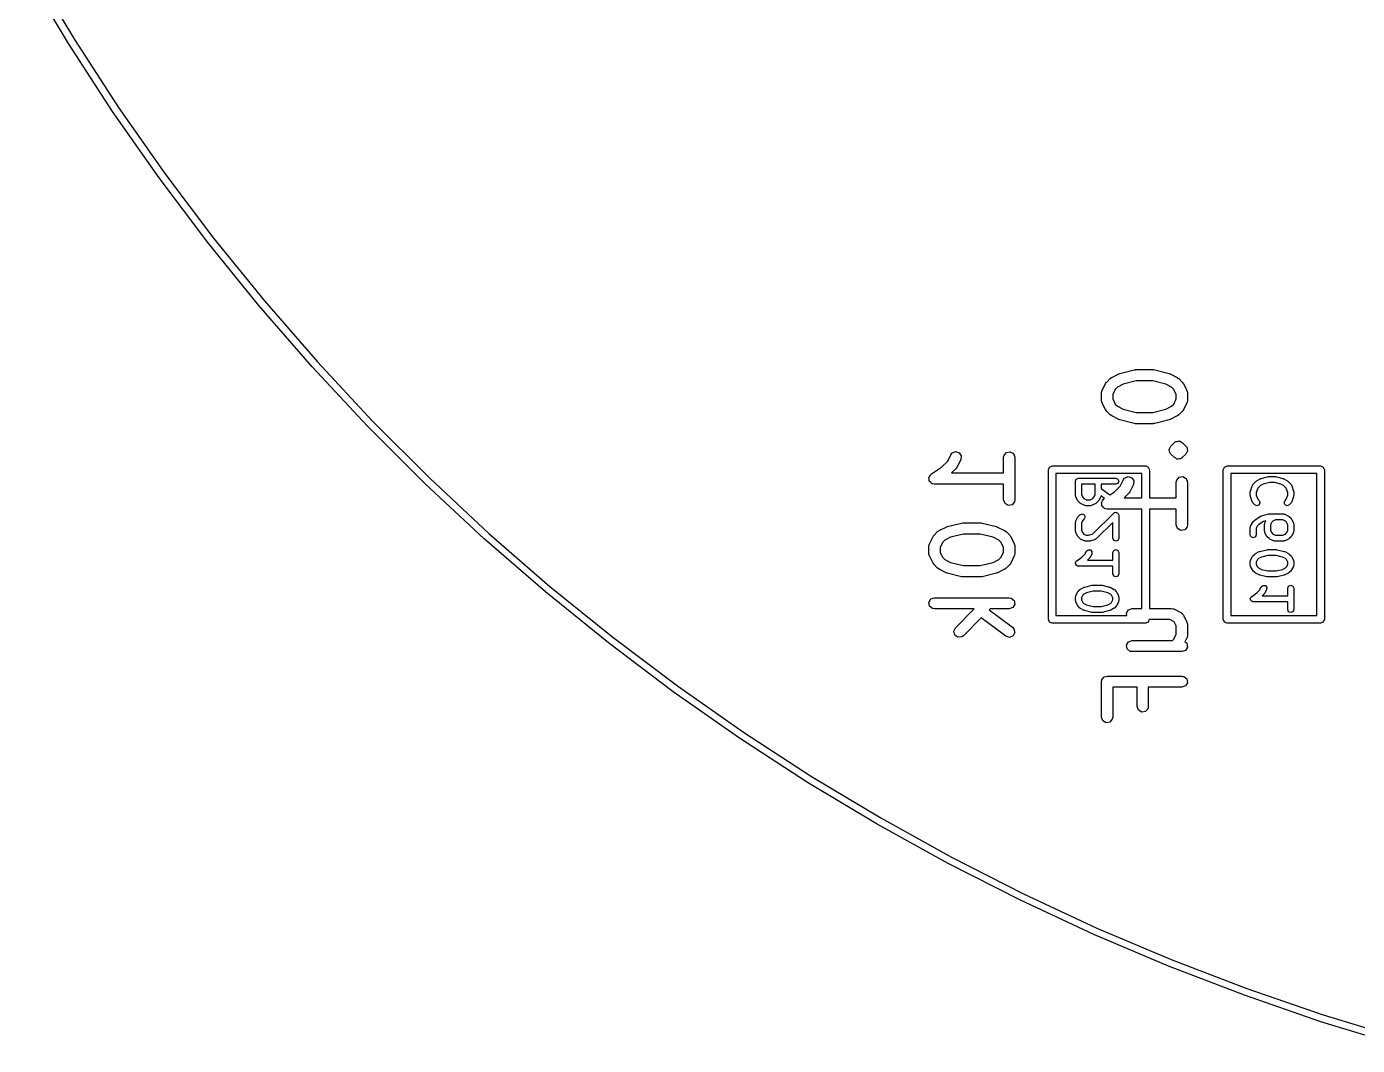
# Model space of a CAD drawing. Extents: x 107.3 to 170.9, y -113.5 to -51.4.
# Drawn here: x 112.23 to 130.01, y -112.29 to -98.68 of the extents above; entities that cross this region are included whole.
import ezdxf

# ---------------------------------------------------------------- set-up
doc = ezdxf.new("R2010")
doc.units = 0
doc.layers.add('BLACK', color=7, linetype='CONTINUOUS')

msp = doc.modelspace()

# ---------------------------------------------------------------- linework, layer by layer
at = {"layer": 'BLACK', "linetype": 'CONTINUOUS'}
for p, q in [((112.784, -98.9004), (112.226, -97.9714)), ((112.309, -97.9238), (112.865, -98.85)), ((112.865, -98.85), (113.454, -99.7561)), ((113.375, -99.8093), (112.784, -98.9004)), ((113.996, -100.697), (113.375, -99.8093)), ((113.454, -99.7561), (114.073, -100.641)), ((114.073, -100.641), (114.724, -101.504)), ((114.649, -101.563), (113.996, -100.697)), ((114.724, -101.504), (115.404, -102.344)), ((115.331, -102.405), (114.649, -101.563)), ((116.042, -103.223), (115.331, -102.405)), ((115.404, -102.344), (116.112, -103.159)), ((116.781, -104.016), (116.042, -103.223)), ((116.112, -103.159), (116.849, -103.949)), ((126.835, -103.312), (127.026, -103.265)), ((127.026, -103.265), (127.041, -103.263)), ((127.041, -103.263), (127.044, -103.262)), ((127.044, -103.262), (127.282, -103.262)), ((127.282, -103.262), (127.297, -103.265)), ((127.297, -103.265), (127.3, -103.265)), ((127.3, -103.265), (127.491, -103.312)), ((126.596, -103.542), (126.644, -103.447)), ((126.644, -103.447), (126.657, -103.429)), ((126.657, -103.429), (126.658, -103.427)), ((126.658, -103.427), (126.705, -103.379)), ((126.705, -103.379), (126.724, -103.367)), ((126.724, -103.367), (126.725, -103.365)), ((126.725, -103.365), (126.82, -103.318)), ((126.88, -103.456), (126.803, -103.494)), ((126.82, -103.318), (126.832, -103.314)), ((126.832, -103.314), (126.835, -103.312)), ((127.053, -103.412), (126.88, -103.456)), ((127.273, -103.412), (127.053, -103.412)), ((127.446, -103.456), (127.273, -103.412)), ((127.523, -103.494), (127.446, -103.456)), ((127.491, -103.312), (127.503, -103.317)), ((127.503, -103.317), (127.506, -103.318)), ((127.506, -103.318), (127.601, -103.365)), ((127.601, -103.365), (127.619, -103.379)), ((127.619, -103.379), (127.621, -103.379)), ((127.621, -103.379), (127.668, -103.427)), ((127.668, -103.427), (127.681, -103.445)), ((127.681, -103.445), (127.682, -103.447)), ((127.682, -103.447), (127.73, -103.542)), ((126.588, -103.575), (126.593, -103.55)), ((126.588, -103.671), (126.588, -103.575)), ((126.593, -103.55), (126.595, -103.546)), ((126.595, -103.546), (126.596, -103.542)), ((126.772, -103.525), (126.738, -103.593)), ((126.738, -103.593), (126.738, -103.653)), ((126.738, -103.653), (126.772, -103.721)), ((126.803, -103.494), (126.772, -103.525)), ((127.554, -103.525), (127.523, -103.494)), ((127.588, -103.593), (127.554, -103.525)), ((127.554, -103.721), (127.588, -103.653)), ((127.588, -103.653), (127.588, -103.593)), ((127.73, -103.542), (127.737, -103.567)), ((127.737, -103.567), (127.736, -103.571)), ((127.736, -103.571), (127.738, -103.575)), ((127.738, -103.575), (127.738, -103.671)), ((126.59, -103.675), (126.588, -103.671)), ((126.588, -103.679), (126.59, -103.675)), ((126.596, -103.704), (126.588, -103.679)), ((126.644, -103.799), (126.596, -103.704)), ((126.645, -103.801), (126.644, -103.799)), ((126.658, -103.819), (126.645, -103.801)), ((126.705, -103.867), (126.658, -103.819)), ((126.772, -103.721), (126.803, -103.752)), ((126.803, -103.752), (126.88, -103.79)), ((126.88, -103.79), (127.053, -103.834)), ((127.053, -103.834), (127.273, -103.834)), ((127.273, -103.834), (127.446, -103.79)), ((127.446, -103.79), (127.523, -103.752)), ((127.523, -103.752), (127.554, -103.721)), ((127.668, -103.819), (127.621, -103.867)), ((127.669, -103.817), (127.668, -103.819)), ((127.682, -103.799), (127.669, -103.817)), ((127.73, -103.704), (127.682, -103.799)), ((127.731, -103.7), (127.73, -103.704)), ((127.733, -103.696), (127.731, -103.7)), ((127.738, -103.671), (127.733, -103.696)), ((117.547, -104.782), (116.781, -104.016)), ((116.849, -103.949), (117.613, -104.713)), ((126.707, -103.867), (126.705, -103.867)), ((126.725, -103.881), (126.707, -103.867)), ((126.82, -103.928), (126.725, -103.881)), ((126.823, -103.929), (126.82, -103.928)), ((126.835, -103.934), (126.823, -103.929)), ((127.026, -103.981), (126.835, -103.934)), ((127.029, -103.981), (127.026, -103.981)), ((127.044, -103.984), (127.029, -103.981)), ((127.282, -103.984), (127.044, -103.984)), ((127.285, -103.983), (127.282, -103.984)), ((127.3, -103.981), (127.285, -103.983)), ((127.491, -103.934), (127.3, -103.981)), ((127.494, -103.932), (127.491, -103.934)), ((127.506, -103.928), (127.494, -103.932)), ((127.601, -103.881), (127.506, -103.928)), ((127.602, -103.879), (127.601, -103.881)), ((127.621, -103.867), (127.602, -103.879)), ((124.59, -104.378), (124.637, -104.358)), ((124.637, -104.358), (124.687, -104.372)), ((124.687, -104.372), (124.715, -104.415)), ((125.286, -104.407), (125.319, -104.368)), ((125.319, -104.368), (125.369, -104.359)), ((125.369, -104.359), (125.414, -104.384)), ((127.493, -104.331), (127.494, -104.328)), ((127.498, -104.35), (127.493, -104.331)), ((127.494, -104.324), (127.496, -104.321)), ((127.494, -104.328), (127.494, -104.324)), ((127.495, -104.318), (127.506, -104.302)), ((127.496, -104.321), (127.495, -104.318)), ((127.5, -104.369), (127.498, -104.35)), ((127.502, -104.373), (127.5, -104.369)), ((127.503, -104.375), (127.502, -104.373)), ((127.505, -104.377), (127.503, -104.375)), ((127.506, -104.38), (127.505, -104.377)), ((127.505, -104.377), (127.505, -104.377)), ((127.506, -104.302), (127.515, -104.284)), ((127.515, -104.284), (127.562, -104.237)), ((127.562, -104.237), (127.57, -104.231)), ((127.57, -104.231), (127.572, -104.228)), ((127.572, -104.228), (127.576, -104.227)), ((127.576, -104.227), (127.584, -104.222)), ((127.584, -104.222), (127.603, -104.22)), ((127.603, -104.22), (127.622, -104.215)), ((127.622, -104.215), (127.628, -104.218)), ((127.628, -104.218), (127.635, -104.217)), ((127.635, -104.217), (127.651, -104.228)), ((127.651, -104.228), (127.668, -104.237)), ((127.668, -104.237), (127.716, -104.284)), ((127.716, -104.284), (127.722, -104.292)), ((127.724, -104.373), (127.716, -104.39)), ((127.722, -104.292), (127.724, -104.294)), ((127.724, -104.294), (127.725, -104.297)), ((127.735, -104.357), (127.724, -104.373)), ((127.725, -104.297), (127.725, -104.298)), ((127.725, -104.298), (127.728, -104.3)), ((127.728, -104.3), (127.728, -104.302)), ((127.728, -104.302), (127.731, -104.306)), ((127.731, -104.306), (127.733, -104.325)), ((127.733, -104.325), (127.738, -104.344)), ((127.737, -104.35), (127.735, -104.353)), ((127.735, -104.353), (127.735, -104.357)), ((127.738, -104.344), (127.736, -104.347)), ((127.736, -104.347), (127.737, -104.35)), ((124.451, -104.565), (124.533, -104.483)), ((124.533, -104.483), (124.575, -104.399)), ((124.575, -104.399), (124.59, -104.378)), ((124.709, -104.466), (124.661, -104.561)), ((124.715, -104.415), (124.709, -104.466)), ((125.281, -104.433), (125.286, -104.407)), ((125.281, -104.643), (125.281, -104.433)), ((125.414, -104.384), (125.431, -104.433)), ((125.431, -104.433), (125.431, -105.004)), ((125.893, -104.564), (125.929, -104.549)), ((125.929, -104.549), (127.179, -104.549)), ((127.179, -104.549), (127.214, -104.564)), ((127.509, -104.382), (127.506, -104.38)), ((127.515, -104.39), (127.509, -104.382)), ((127.562, -104.438), (127.515, -104.39)), ((127.58, -104.446), (127.562, -104.438)), ((127.596, -104.457), (127.58, -104.446)), ((127.603, -104.457), (127.596, -104.457)), ((127.609, -104.46), (127.603, -104.457)), ((127.628, -104.455), (127.609, -104.46)), ((127.647, -104.453), (127.628, -104.455)), ((127.655, -104.447), (127.647, -104.453)), ((127.658, -104.446), (127.655, -104.447)), ((127.66, -104.444), (127.658, -104.446)), ((127.668, -104.438), (127.66, -104.444)), ((127.716, -104.39), (127.668, -104.438)), ((128.23, -104.564), (128.266, -104.549)), ((128.266, -104.549), (129.516, -104.549)), ((129.516, -104.549), (129.551, -104.564)), ((117.613, -104.713), (118.403, -105.45)), ((124.282, -104.705), (124.284, -104.701)), ((124.286, -104.727), (124.282, -104.705)), ((124.284, -104.697), (124.297, -104.68)), ((124.284, -104.701), (124.284, -104.697)), ((124.287, -104.748), (124.286, -104.727)), ((124.297, -104.68), (124.308, -104.661)), ((124.308, -104.661), (124.312, -104.659)), ((124.312, -104.659), (124.315, -104.656)), ((124.315, -104.656), (124.451, -104.565)), ((124.647, -104.581), (124.585, -104.643)), ((124.585, -104.643), (125.281, -104.643)), ((124.648, -104.579), (124.647, -104.581)), ((124.661, -104.561), (124.648, -104.579)), ((125.879, -104.599), (125.893, -104.564)), ((125.879, -106.599), (125.879, -104.599)), ((125.979, -104.649), (125.979, -106.549)), ((127.129, -104.649), (125.979, -104.649)), ((126.24, -104.754), (126.252, -104.726)), ((126.252, -104.726), (126.28, -104.714)), ((126.28, -104.714), (126.78, -104.714)), ((126.78, -104.714), (126.808, -104.726)), ((126.808, -104.726), (126.82, -104.754)), ((126.839, -104.817), (126.882, -104.732)), ((126.882, -104.732), (126.897, -104.711)), ((126.897, -104.711), (126.944, -104.691)), ((126.944, -104.691), (126.993, -104.706)), ((126.993, -104.706), (127.022, -104.748)), ((127.129, -104.977), (127.129, -104.649)), ((127.214, -104.564), (127.229, -104.599)), ((127.229, -104.599), (127.229, -104.977)), ((127.593, -104.74), (127.625, -104.701)), ((127.625, -104.701), (127.676, -104.692)), ((127.676, -104.692), (127.72, -104.718)), ((127.72, -104.718), (127.738, -104.766)), ((128.216, -104.599), (128.23, -104.564)), ((128.216, -106.599), (128.216, -104.599)), ((128.316, -104.649), (128.316, -106.549)), ((129.466, -104.649), (128.316, -104.649)), ((128.67, -104.742), (128.718, -104.718)), ((128.718, -104.718), (128.722, -104.718)), ((128.722, -104.718), (128.726, -104.715)), ((128.726, -104.715), (128.821, -104.691)), ((128.821, -104.691), (128.826, -104.692)), ((128.826, -104.692), (128.831, -104.69)), ((128.831, -104.69), (128.903, -104.69)), ((128.903, -104.69), (128.907, -104.692)), ((128.907, -104.692), (128.912, -104.691)), ((128.912, -104.691), (129.007, -104.715)), ((129.007, -104.715), (129.011, -104.718)), ((129.011, -104.718), (129.016, -104.718)), ((129.016, -104.718), (129.063, -104.742)), ((129.466, -106.549), (129.466, -104.649)), ((129.551, -104.564), (129.566, -104.599)), ((129.566, -104.599), (129.566, -106.599)), ((118.34, -105.521), (117.547, -104.782)), ((124.29, -104.752), (124.287, -104.748)), ((124.291, -104.756), (124.29, -104.752)), ((124.308, -104.77), (124.291, -104.756)), ((124.323, -104.785), (124.308, -104.77)), ((124.327, -104.786), (124.323, -104.785)), ((124.331, -104.789), (124.327, -104.786)), ((124.356, -104.793), (124.331, -104.789)), ((125.281, -104.793), (124.356, -104.793)), ((125.281, -105.004), (125.281, -104.793)), ((126.24, -104.944), (126.24, -104.754)), ((126.32, -104.794), (126.32, -104.935)), ((126.502, -104.794), (126.32, -104.794)), ((126.502, -104.935), (126.502, -104.794)), ((126.78, -104.794), (126.582, -104.794)), ((126.582, -104.794), (126.582, -104.852)), ((126.582, -104.852), (126.701, -104.936)), ((126.701, -104.936), (126.758, -104.898)), ((126.758, -104.898), (126.839, -104.817)), ((126.808, -104.782), (126.78, -104.794)), ((126.82, -104.754), (126.808, -104.782)), ((126.968, -104.895), (126.955, -104.913)), ((127.016, -104.799), (126.968, -104.895)), ((127.022, -104.748), (127.016, -104.799)), ((127.588, -104.766), (127.593, -104.74)), ((127.588, -104.977), (127.588, -104.766)), ((127.738, -104.766), (127.738, -105.337)), ((128.577, -104.897), (128.579, -104.891)), ((128.577, -104.944), (128.577, -104.897)), ((128.579, -104.884), (128.603, -104.813)), ((128.579, -104.891), (128.579, -104.884)), ((128.603, -104.813), (128.609, -104.806)), ((128.609, -104.806), (128.612, -104.797)), ((128.612, -104.797), (128.66, -104.749)), ((128.676, -104.847), (128.657, -104.903)), ((128.657, -104.903), (128.657, -104.938)), ((128.66, -104.749), (128.666, -104.747)), ((128.666, -104.747), (128.67, -104.742)), ((128.712, -104.811), (128.676, -104.847)), ((128.75, -104.792), (128.712, -104.811)), ((128.836, -104.77), (128.75, -104.792)), ((128.898, -104.77), (128.836, -104.77)), ((128.984, -104.792), (128.898, -104.77)), ((129.022, -104.811), (128.984, -104.792)), ((129.058, -104.847), (129.022, -104.811)), ((129.077, -104.903), (129.058, -104.847)), ((129.063, -104.742), (129.068, -104.747)), ((129.068, -104.747), (129.074, -104.749)), ((129.074, -104.749), (129.121, -104.797)), ((129.077, -104.938), (129.077, -104.903)), ((129.121, -104.797), (129.125, -104.806)), ((129.125, -104.806), (129.131, -104.813)), ((129.131, -104.813), (129.155, -104.884)), ((129.155, -104.884), (129.154, -104.891)), ((129.154, -104.891), (129.157, -104.897)), ((129.157, -104.897), (129.157, -104.944)), ((125.299, -105.052), (125.281, -105.004)), ((125.343, -105.078), (125.299, -105.052)), ((125.394, -105.069), (125.343, -105.078)), ((125.427, -105.03), (125.394, -105.069)), ((125.431, -105.004), (125.427, -105.03)), ((126.244, -104.953), (126.24, -104.944)), ((126.244, -104.962), (126.244, -104.953)), ((126.268, -105.01), (126.244, -104.962)), ((126.273, -105.014), (126.268, -105.01)), ((126.276, -105.02), (126.273, -105.014)), ((126.299, -105.044), (126.276, -105.02)), ((126.305, -105.047), (126.299, -105.044)), ((126.31, -105.052), (126.305, -105.047)), ((126.357, -105.075), (126.31, -105.052)), ((126.32, -104.935), (126.337, -104.968)), ((126.337, -104.968), (126.351, -104.983)), ((126.351, -104.983), (126.385, -105)), ((126.367, -105.076), (126.357, -105.075)), ((126.375, -105.08), (126.367, -105.076)), ((126.447, -105.08), (126.375, -105.08)), ((126.385, -105), (126.437, -105)), ((126.437, -105), (126.471, -104.983)), ((126.455, -105.076), (126.447, -105.08)), ((126.465, -105.075), (126.455, -105.076)), ((126.512, -105.052), (126.465, -105.075)), ((126.471, -104.983), (126.485, -104.968)), ((126.485, -104.968), (126.502, -104.935)), ((126.516, -105.047), (126.512, -105.052)), ((126.523, -105.044), (126.516, -105.047)), ((126.546, -105.02), (126.523, -105.044)), ((126.549, -105.014), (126.546, -105.02)), ((126.554, -105.01), (126.549, -105.014)), ((126.578, -104.962), (126.554, -105.01)), ((126.58, -104.949), (126.578, -104.953)), ((126.578, -104.953), (126.578, -104.962)), ((126.63, -104.983), (126.58, -104.949)), ((126.589, -105.039), (126.591, -105.035)), ((126.593, -105.06), (126.589, -105.039)), ((126.591, -105.031), (126.604, -105.013)), ((126.591, -105.035), (126.591, -105.031)), ((126.594, -105.082), (126.593, -105.06)), ((126.597, -105.085), (126.594, -105.082)), ((126.598, -105.089), (126.597, -105.085)), ((126.604, -105.013), (126.615, -104.994)), ((126.615, -104.994), (126.619, -104.993)), ((126.619, -104.993), (126.621, -104.989)), ((126.621, -104.989), (126.63, -104.983)), ((126.954, -104.914), (126.892, -104.977)), ((126.892, -104.977), (127.129, -104.977)), ((126.955, -104.913), (126.954, -104.914)), ((127.229, -104.977), (127.588, -104.977)), ((128.579, -104.951), (128.577, -104.944)), ((128.579, -104.957), (128.579, -104.951)), ((128.603, -105.029), (128.579, -104.957)), ((128.609, -105.036), (128.603, -105.029)), ((128.612, -105.044), (128.609, -105.036)), ((128.636, -105.068), (128.612, -105.044)), ((128.664, -105.08), (128.636, -105.068)), ((128.657, -104.938), (128.676, -104.994)), ((128.693, -105.068), (128.664, -105.08)), ((128.676, -104.994), (128.693, -105.011)), ((128.693, -105.011), (128.704, -105.04)), ((128.704, -105.04), (128.693, -105.068)), ((129.029, -105.04), (129.041, -105.011)), ((129.041, -105.068), (129.029, -105.04)), ((129.041, -105.011), (129.058, -104.994)), ((129.069, -105.08), (129.041, -105.068)), ((129.058, -104.994), (129.077, -104.938)), ((129.097, -105.068), (129.069, -105.08)), ((129.121, -105.044), (129.097, -105.068)), ((129.125, -105.036), (129.121, -105.044)), ((129.131, -105.029), (129.125, -105.036)), ((129.155, -104.957), (129.131, -105.029)), ((129.157, -104.944), (129.154, -104.951)), ((129.154, -104.951), (129.155, -104.957)), ((126.244, -105.284), (126.268, -105.236)), ((126.268, -105.236), (126.273, -105.232)), ((126.273, -105.232), (126.276, -105.226)), ((126.276, -105.226), (126.299, -105.202)), ((126.299, -105.202), (126.328, -105.19)), ((126.328, -105.19), (126.356, -105.202)), ((126.356, -105.258), (126.337, -105.278)), ((126.356, -105.202), (126.368, -105.23)), ((126.368, -105.23), (126.356, -105.258)), ((126.473, -105.457), (126.752, -105.178)), ((126.615, -105.103), (126.598, -105.089)), ((126.63, -105.119), (126.615, -105.103)), ((126.634, -105.119), (126.63, -105.119)), ((126.637, -105.122), (126.634, -105.119)), ((126.663, -105.127), (126.637, -105.122)), ((127.129, -105.127), (126.663, -105.127)), ((126.752, -105.178), (126.764, -105.173)), ((126.764, -105.173), (126.78, -105.166)), ((126.78, -105.166), (126.808, -105.178)), ((126.808, -105.178), (126.82, -105.206)), ((126.82, -105.206), (126.82, -105.516)), ((127.129, -106.453), (127.129, -105.127)), ((127.588, -105.127), (127.229, -105.127)), ((127.229, -105.127), (127.229, -106.453)), ((127.588, -105.337), (127.588, -105.127)), ((128.642, -105.268), (128.714, -105.221)), ((128.714, -105.221), (128.721, -105.219)), ((128.721, -105.219), (128.726, -105.215)), ((128.726, -105.215), (128.821, -105.191)), ((128.821, -105.191), (128.826, -105.192)), ((128.826, -105.192), (128.831, -105.19)), ((128.831, -105.19), (129.022, -105.19)), ((129.022, -105.19), (129.03, -105.194)), ((129.03, -105.194), (129.039, -105.194)), ((129.039, -105.194), (129.087, -105.218)), ((129.087, -105.218), (129.091, -105.223)), ((129.091, -105.223), (129.097, -105.226)), ((129.097, -105.226), (129.121, -105.249)), ((129.121, -105.249), (129.124, -105.256)), ((129.124, -105.256), (129.129, -105.26)), ((129.129, -105.26), (129.153, -105.308)), ((124.351, -105.475), (124.398, -105.427)), ((124.398, -105.427), (124.417, -105.414)), ((124.417, -105.414), (124.418, -105.413)), ((124.418, -105.413), (124.513, -105.365)), ((124.513, -105.365), (124.526, -105.362)), ((124.526, -105.362), (124.528, -105.36)), ((124.528, -105.36), (124.719, -105.312)), ((124.719, -105.312), (124.734, -105.311)), ((124.734, -105.311), (124.737, -105.31)), ((124.737, -105.31), (124.975, -105.31)), ((124.975, -105.31), (124.99, -105.313)), ((124.99, -105.313), (124.993, -105.312)), ((124.993, -105.312), (125.184, -105.36)), ((125.184, -105.36), (125.196, -105.365)), ((125.196, -105.365), (125.199, -105.365)), ((125.199, -105.365), (125.294, -105.413)), ((125.294, -105.413), (125.312, -105.426)), ((125.312, -105.426), (125.314, -105.427)), ((125.314, -105.427), (125.362, -105.475)), ((126.24, -105.302), (126.244, -105.293)), ((126.24, -105.421), (126.24, -105.302)), ((126.244, -105.429), (126.24, -105.421)), ((126.244, -105.293), (126.244, -105.284)), ((126.244, -105.439), (126.244, -105.429)), ((126.268, -105.486), (126.244, -105.439)), ((126.337, -105.278), (126.32, -105.311)), ((126.32, -105.311), (126.32, -105.411)), ((126.32, -105.411), (126.337, -105.445)), ((126.74, -105.303), (126.523, -105.52)), ((126.74, -105.516), (126.74, -105.303)), ((127.606, -105.386), (127.588, -105.337)), ((127.65, -105.411), (127.606, -105.386)), ((127.7, -105.402), (127.65, -105.411)), ((127.733, -105.363), (127.7, -105.402)), ((127.738, -105.337), (127.733, -105.363)), ((128.577, -105.373), (128.58, -105.364)), ((128.577, -105.468), (128.577, -105.373)), ((128.58, -105.364), (128.581, -105.355)), ((128.581, -105.355), (128.605, -105.308)), ((128.605, -105.308), (128.61, -105.303)), ((128.61, -105.303), (128.612, -105.297)), ((128.612, -105.297), (128.636, -105.273)), ((128.636, -105.273), (128.64, -105.272)), ((128.64, -105.272), (128.642, -105.268)), ((128.673, -105.349), (128.657, -105.382)), ((128.657, -105.382), (128.657, -105.468)), ((128.69, -105.333), (128.673, -105.349)), ((128.752, -105.291), (128.69, -105.333)), ((128.784, -105.283), (128.752, -105.291)), ((128.767, -105.325), (128.771, -105.317)), ((128.767, -105.421), (128.767, -105.325)), ((128.771, -105.429), (128.767, -105.421)), ((128.771, -105.308), (128.784, -105.283)), ((128.771, -105.317), (128.771, -105.308)), ((128.771, -105.439), (128.771, -105.429)), ((128.795, -105.486), (128.771, -105.439)), ((128.864, -105.301), (128.847, -105.335)), ((128.847, -105.335), (128.847, -105.411)), ((128.847, -105.411), (128.864, -105.445)), ((128.879, -105.287), (128.864, -105.301)), ((128.912, -105.27), (128.879, -105.287)), ((129.012, -105.27), (128.912, -105.27)), ((129.045, -105.287), (129.012, -105.27)), ((129.06, -105.301), (129.045, -105.287)), ((129.077, -105.335), (129.06, -105.301)), ((129.06, -105.445), (129.077, -105.411)), ((129.077, -105.411), (129.077, -105.335)), ((129.153, -105.439), (129.129, -105.486)), ((129.153, -105.308), (129.153, -105.317)), ((129.153, -105.317), (129.157, -105.325)), ((129.157, -105.421), (129.153, -105.429)), ((129.153, -105.429), (129.153, -105.439)), ((129.157, -105.325), (129.157, -105.421)), ((119.158, -106.232), (118.34, -105.521)), ((118.403, -105.45), (119.219, -106.159)), ((124.281, -105.623), (124.286, -105.597)), ((124.286, -105.597), (124.289, -105.594)), ((124.289, -105.589), (124.337, -105.494)), ((124.289, -105.594), (124.289, -105.589)), ((124.337, -105.494), (124.35, -105.476)), ((124.35, -105.476), (124.351, -105.475)), ((124.465, -105.572), (124.431, -105.641)), ((124.496, -105.542), (124.465, -105.572)), ((124.573, -105.503), (124.496, -105.542)), ((124.746, -105.46), (124.573, -105.503)), ((124.966, -105.46), (124.746, -105.46)), ((125.14, -105.503), (124.966, -105.46)), ((125.217, -105.542), (125.14, -105.503)), ((125.247, -105.572), (125.217, -105.542)), ((125.281, -105.641), (125.247, -105.572)), ((125.362, -105.475), (125.374, -105.493)), ((125.374, -105.493), (125.376, -105.494)), ((125.376, -105.494), (125.423, -105.589)), ((125.423, -105.589), (125.431, -105.614)), ((125.431, -105.614), (125.43, -105.619)), ((125.43, -105.619), (125.431, -105.623)), ((126.273, -105.49), (126.268, -105.486)), ((126.276, -105.497), (126.273, -105.49)), ((126.299, -105.52), (126.276, -105.497)), ((126.305, -105.523), (126.299, -105.52)), ((126.31, -105.528), (126.305, -105.523)), ((126.357, -105.552), (126.31, -105.528)), ((126.337, -105.445), (126.351, -105.459)), ((126.351, -105.459), (126.385, -105.476)), ((126.367, -105.552), (126.357, -105.552)), ((126.375, -105.556), (126.367, -105.552)), ((126.423, -105.556), (126.375, -105.556)), ((126.385, -105.476), (126.416, -105.476)), ((126.416, -105.476), (126.473, -105.457)), ((126.429, -105.553), (126.423, -105.556)), ((126.435, -105.554), (126.429, -105.553)), ((126.507, -105.53), (126.435, -105.554)), ((126.514, -105.524), (126.507, -105.53)), ((126.523, -105.52), (126.514, -105.524)), ((126.752, -105.544), (126.74, -105.516)), ((126.78, -105.556), (126.752, -105.544)), ((126.808, -105.544), (126.78, -105.556)), ((126.82, -105.516), (126.808, -105.544)), ((128.589, -105.497), (128.577, -105.468)), ((128.617, -105.508), (128.589, -105.497)), ((128.645, -105.497), (128.617, -105.508)), ((128.657, -105.468), (128.645, -105.497)), ((128.8, -105.49), (128.795, -105.486)), ((128.803, -105.497), (128.8, -105.49)), ((128.827, -105.52), (128.803, -105.497)), ((128.833, -105.523), (128.827, -105.52)), ((128.837, -105.528), (128.833, -105.523)), ((128.885, -105.552), (128.837, -105.528)), ((128.864, -105.445), (128.879, -105.459)), ((128.879, -105.459), (128.912, -105.476)), ((128.894, -105.552), (128.885, -105.552)), ((128.903, -105.556), (128.894, -105.552)), ((129.022, -105.556), (128.903, -105.556)), ((128.912, -105.476), (129.012, -105.476)), ((129.012, -105.476), (129.045, -105.459)), ((129.03, -105.552), (129.022, -105.556)), ((129.039, -105.552), (129.03, -105.552)), ((129.087, -105.528), (129.039, -105.552)), ((129.045, -105.459), (129.06, -105.445)), ((129.091, -105.523), (129.087, -105.528)), ((129.097, -105.52), (129.091, -105.523)), ((129.121, -105.497), (129.097, -105.52)), ((129.124, -105.49), (129.121, -105.497)), ((129.129, -105.486), (129.124, -105.49)), ((124.281, -105.718), (124.281, -105.623)), ((124.283, -105.722), (124.281, -105.718)), ((124.282, -105.727), (124.283, -105.722)), ((124.289, -105.752), (124.282, -105.727)), ((124.337, -105.847), (124.289, -105.752)), ((124.431, -105.641), (124.431, -105.701)), ((124.431, -105.701), (124.465, -105.769)), ((124.465, -105.769), (124.496, -105.799)), ((124.496, -105.799), (124.573, -105.838)), ((125.14, -105.838), (125.217, -105.799)), ((125.217, -105.799), (125.247, -105.769)), ((125.247, -105.769), (125.281, -105.701)), ((125.281, -105.701), (125.281, -105.641)), ((125.423, -105.752), (125.376, -105.847)), ((125.424, -105.747), (125.423, -105.752)), ((125.427, -105.744), (125.424, -105.747)), ((125.431, -105.718), (125.427, -105.744)), ((125.431, -105.623), (125.431, -105.718)), ((126.258, -105.816), (126.326, -105.77)), ((126.326, -105.77), (126.366, -105.73)), ((126.366, -105.73), (126.387, -105.688)), ((126.387, -105.688), (126.41, -105.668)), ((126.427, -105.782), (126.4, -105.809)), ((126.41, -105.668), (126.441, -105.671)), ((126.43, -105.776), (126.427, -105.782)), ((126.435, -105.772), (126.43, -105.776)), ((126.459, -105.724), (126.435, -105.772)), ((126.441, -105.671), (126.461, -105.694)), ((126.461, -105.694), (126.459, -105.724)), ((126.74, -105.706), (126.752, -105.678)), ((126.74, -105.809), (126.74, -105.706)), ((126.752, -105.678), (126.78, -105.666)), ((126.78, -105.666), (126.808, -105.678)), ((126.808, -105.678), (126.82, -105.706)), ((126.82, -105.706), (126.82, -105.992)), ((128.581, -105.808), (128.605, -105.76)), ((128.605, -105.76), (128.61, -105.756)), ((128.61, -105.756), (128.612, -105.749)), ((128.612, -105.749), (128.636, -105.726)), ((128.636, -105.726), (128.642, -105.723)), ((128.642, -105.723), (128.647, -105.718)), ((128.647, -105.718), (128.694, -105.694)), ((128.688, -105.787), (128.673, -105.801)), ((128.726, -105.768), (128.688, -105.787)), ((128.694, -105.694), (128.699, -105.694)), ((128.699, -105.694), (128.702, -105.691)), ((128.702, -105.691), (128.798, -105.668)), ((128.812, -105.746), (128.726, -105.768)), ((128.798, -105.668), (128.803, -105.668)), ((128.803, -105.668), (128.807, -105.666)), ((128.807, -105.666), (128.926, -105.666)), ((128.921, -105.746), (128.812, -105.746)), ((129.008, -105.768), (128.921, -105.746)), ((128.926, -105.666), (128.931, -105.668)), ((128.931, -105.668), (128.936, -105.668)), ((128.936, -105.668), (129.031, -105.691)), ((129.045, -105.787), (129.008, -105.768)), ((129.031, -105.691), (129.035, -105.694)), ((129.035, -105.694), (129.039, -105.694)), ((129.039, -105.694), (129.087, -105.718)), ((129.06, -105.801), (129.045, -105.787)), ((129.087, -105.718), (129.091, -105.723)), ((129.091, -105.723), (129.097, -105.726)), ((129.097, -105.726), (129.121, -105.749)), ((129.121, -105.749), (129.124, -105.756)), ((129.124, -105.756), (129.129, -105.76)), ((129.129, -105.76), (129.153, -105.808)), ((124.338, -105.848), (124.337, -105.847)), ((124.351, -105.867), (124.338, -105.848)), ((124.398, -105.914), (124.351, -105.867)), ((124.4, -105.915), (124.398, -105.914)), ((124.418, -105.928), (124.4, -105.915)), ((124.513, -105.976), (124.418, -105.928)), ((124.517, -105.976), (124.513, -105.976)), ((124.528, -105.981), (124.517, -105.976)), ((124.573, -105.838), (124.746, -105.881)), ((124.746, -105.881), (124.966, -105.881)), ((124.966, -105.881), (125.14, -105.838)), ((125.199, -105.976), (125.187, -105.979)), ((125.294, -105.928), (125.199, -105.976)), ((125.296, -105.927), (125.294, -105.928)), ((125.314, -105.914), (125.296, -105.927)), ((125.362, -105.867), (125.314, -105.914)), ((125.376, -105.847), (125.362, -105.865)), ((125.362, -105.865), (125.362, -105.867)), ((126.24, -105.849), (126.242, -105.845)), ((126.244, -105.86), (126.24, -105.849)), ((126.241, -105.841), (126.247, -105.832)), ((126.242, -105.845), (126.241, -105.841)), ((126.247, -105.871), (126.244, -105.86)), ((126.247, -105.832), (126.252, -105.821)), ((126.25, -105.874), (126.247, -105.871)), ((126.252, -105.877), (126.25, -105.874)), ((126.252, -105.821), (126.256, -105.819)), ((126.262, -105.882), (126.252, -105.877)), ((126.256, -105.819), (126.258, -105.816)), ((126.272, -105.888), (126.262, -105.882)), ((126.276, -105.888), (126.272, -105.888)), ((126.28, -105.889), (126.276, -105.888)), ((126.74, -105.889), (126.28, -105.889)), ((126.4, -105.809), (126.74, -105.809)), ((126.74, -105.992), (126.74, -105.889)), ((128.577, -105.825), (128.58, -105.817)), ((128.577, -105.873), (128.577, -105.825)), ((128.58, -105.882), (128.577, -105.873)), ((128.58, -105.817), (128.581, -105.808)), ((128.581, -105.891), (128.58, -105.882)), ((128.605, -105.939), (128.581, -105.891)), ((128.61, -105.943), (128.605, -105.939)), ((128.612, -105.949), (128.61, -105.943)), ((128.636, -105.973), (128.612, -105.949)), ((128.642, -105.975), (128.636, -105.973)), ((128.647, -105.98), (128.642, -105.975)), ((128.673, -105.801), (128.657, -105.835)), ((128.657, -105.835), (128.657, -105.864)), ((128.657, -105.864), (128.673, -105.897)), ((128.673, -105.897), (128.688, -105.912)), ((128.688, -105.912), (128.726, -105.931)), ((128.726, -105.931), (128.812, -105.952)), ((128.812, -105.952), (128.921, -105.952)), ((128.921, -105.952), (129.008, -105.931)), ((129.008, -105.931), (129.045, -105.912)), ((129.045, -105.912), (129.06, -105.897)), ((129.077, -105.835), (129.06, -105.801)), ((129.06, -105.897), (129.077, -105.864)), ((129.077, -105.864), (129.077, -105.835)), ((129.091, -105.975), (129.087, -105.98)), ((129.097, -105.973), (129.091, -105.975)), ((129.121, -105.949), (129.097, -105.973)), ((129.124, -105.943), (129.121, -105.949)), ((129.129, -105.939), (129.124, -105.943)), ((129.153, -105.891), (129.129, -105.939)), ((129.153, -105.808), (129.153, -105.817)), ((129.153, -105.817), (129.157, -105.825)), ((129.157, -105.873), (129.153, -105.882)), ((129.153, -105.882), (129.153, -105.891)), ((129.157, -105.825), (129.157, -105.873)), ((124.719, -106.029), (124.528, -105.981)), ((124.722, -106.029), (124.719, -106.029)), ((124.737, -106.031), (124.722, -106.029)), ((124.975, -106.031), (124.737, -106.031)), ((124.978, -106.03), (124.975, -106.031)), ((124.993, -106.029), (124.978, -106.03)), ((125.184, -105.981), (124.993, -106.029)), ((125.187, -105.979), (125.184, -105.981)), ((126.366, -106.168), (126.461, -106.144)), ((126.461, -106.144), (126.466, -106.144)), ((126.466, -106.144), (126.47, -106.143)), ((126.47, -106.143), (126.59, -106.143)), ((126.59, -106.143), (126.594, -106.144)), ((126.594, -106.144), (126.599, -106.144)), ((126.599, -106.144), (126.694, -106.168)), ((126.752, -106.02), (126.74, -105.992)), ((126.78, -106.032), (126.752, -106.02)), ((126.808, -106.02), (126.78, -106.032)), ((126.82, -105.992), (126.808, -106.02)), ((128.694, -106.004), (128.647, -105.98)), ((128.699, -106.004), (128.694, -106.004)), ((128.702, -106.007), (128.699, -106.004)), ((128.798, -106.031), (128.702, -106.007)), ((128.724, -106.165), (128.747, -106.145)), ((128.747, -106.145), (128.778, -106.147)), ((128.778, -106.147), (128.798, -106.17)), ((128.803, -106.03), (128.798, -106.031)), ((128.807, -106.032), (128.803, -106.03)), ((128.926, -106.032), (128.807, -106.032)), ((128.931, -106.03), (128.926, -106.032)), ((128.936, -106.031), (128.931, -106.03)), ((129.031, -106.007), (128.936, -106.031)), ((129.035, -106.004), (129.031, -106.007)), ((129.039, -106.004), (129.035, -106.004)), ((129.087, -105.98), (129.039, -106.004)), ((129.077, -106.183), (129.089, -106.154)), ((129.089, -106.154), (129.117, -106.143)), ((129.117, -106.143), (129.145, -106.154)), ((129.145, -106.154), (129.157, -106.183)), ((120, -106.914), (119.158, -106.232)), ((119.219, -106.159), (120.059, -106.839)), ((124.282, -106.372), (124.308, -106.327)), ((124.308, -106.327), (124.356, -106.31)), ((124.356, -106.31), (125.356, -106.31)), ((125.356, -106.31), (125.382, -106.314)), ((125.382, -106.314), (125.421, -106.347)), ((126.24, -106.302), (126.244, -106.293)), ((126.24, -106.349), (126.24, -106.302)), ((126.244, -106.284), (126.268, -106.236)), ((126.244, -106.293), (126.244, -106.284)), ((126.268, -106.236), (126.273, -106.232)), ((126.273, -106.232), (126.276, -106.226)), ((126.276, -106.226), (126.299, -106.202)), ((126.299, -106.202), (126.305, -106.199)), ((126.305, -106.199), (126.31, -106.194)), ((126.31, -106.194), (126.357, -106.171)), ((126.337, -106.278), (126.32, -106.311)), ((126.32, -106.311), (126.32, -106.34)), ((126.351, -106.263), (126.337, -106.278)), ((126.389, -106.244), (126.351, -106.263)), ((126.357, -106.171), (126.362, -106.17)), ((126.362, -106.17), (126.366, -106.168)), ((126.475, -106.223), (126.389, -106.244)), ((126.585, -106.223), (126.475, -106.223)), ((126.671, -106.244), (126.585, -106.223)), ((126.709, -106.263), (126.671, -106.244)), ((126.694, -106.168), (126.698, -106.17)), ((126.698, -106.17), (126.703, -106.171)), ((126.703, -106.171), (126.75, -106.194)), ((126.723, -106.278), (126.709, -106.263)), ((126.74, -106.311), (126.723, -106.278)), ((126.74, -106.34), (126.74, -106.311)), ((126.75, -106.194), (126.755, -106.199)), ((126.755, -106.199), (126.761, -106.202)), ((126.761, -106.202), (126.784, -106.226)), ((126.784, -106.226), (126.787, -106.232)), ((126.787, -106.232), (126.792, -106.236)), ((126.792, -106.236), (126.816, -106.284)), ((126.816, -106.284), (126.816, -106.293)), ((126.816, -106.293), (126.82, -106.302)), ((126.82, -106.302), (126.82, -106.349)), ((128.577, -106.325), (128.578, -106.322)), ((128.581, -106.336), (128.577, -106.325)), ((128.578, -106.318), (128.584, -106.308)), ((128.578, -106.322), (128.578, -106.318)), ((128.584, -106.308), (128.589, -106.297)), ((128.589, -106.297), (128.592, -106.296)), ((128.592, -106.296), (128.595, -106.292)), ((128.595, -106.292), (128.663, -106.247)), ((128.663, -106.247), (128.703, -106.206)), ((128.703, -106.206), (128.724, -106.165)), ((128.764, -106.258), (128.737, -106.285)), ((128.737, -106.285), (129.077, -106.285)), ((128.767, -106.252), (128.764, -106.258)), ((128.772, -106.248), (128.767, -106.252)), ((128.795, -106.2), (128.772, -106.248)), ((128.798, -106.17), (128.795, -106.2)), ((129.077, -106.285), (129.077, -106.183)), ((129.157, -106.183), (129.157, -106.468)), ((124.291, -106.422), (124.282, -106.372)), ((124.331, -106.455), (124.291, -106.422)), ((124.356, -106.46), (124.331, -106.455)), ((124.889, -106.46), (124.356, -106.46)), ((124.636, -106.713), (124.889, -106.46)), ((125.102, -106.46), (125.089, -106.472)), ((125.089, -106.472), (125.401, -106.706)), ((125.356, -106.46), (125.102, -106.46)), ((125.404, -106.442), (125.356, -106.46)), ((125.43, -106.398), (125.404, -106.442)), ((125.421, -106.347), (125.43, -106.398)), ((126.244, -106.358), (126.24, -106.349)), ((126.244, -106.367), (126.244, -106.358)), ((126.268, -106.415), (126.244, -106.367)), ((126.273, -106.419), (126.268, -106.415)), ((126.276, -106.425), (126.273, -106.419)), ((126.299, -106.449), (126.276, -106.425)), ((126.305, -106.451), (126.299, -106.449)), ((126.31, -106.456), (126.305, -106.451)), ((126.357, -106.48), (126.31, -106.456)), ((126.32, -106.34), (126.337, -106.373)), ((126.337, -106.373), (126.351, -106.388)), ((126.351, -106.388), (126.389, -106.407)), ((126.362, -106.481), (126.357, -106.48)), ((126.366, -106.483), (126.362, -106.481)), ((126.461, -106.507), (126.366, -106.483)), ((126.389, -106.407), (126.475, -106.428)), ((126.466, -106.506), (126.461, -106.507)), ((126.47, -106.508), (126.466, -106.506)), ((126.59, -106.508), (126.47, -106.508)), ((126.475, -106.428), (126.585, -106.428)), ((126.585, -106.428), (126.671, -106.407)), ((126.594, -106.506), (126.59, -106.508)), ((126.599, -106.507), (126.594, -106.506)), ((126.694, -106.483), (126.599, -106.507)), ((126.671, -106.407), (126.709, -106.388)), ((126.698, -106.481), (126.694, -106.483)), ((126.703, -106.48), (126.698, -106.481)), ((126.75, -106.456), (126.703, -106.48)), ((126.709, -106.388), (126.723, -106.373)), ((126.723, -106.373), (126.74, -106.34)), ((126.755, -106.451), (126.75, -106.456)), ((126.761, -106.449), (126.755, -106.451)), ((126.784, -106.425), (126.761, -106.449)), ((126.787, -106.419), (126.784, -106.425)), ((126.792, -106.415), (126.787, -106.419)), ((126.816, -106.367), (126.792, -106.415)), ((126.82, -106.349), (126.816, -106.358)), ((126.816, -106.358), (126.816, -106.367)), ((126.922, -106.515), (126.948, -106.47)), ((126.948, -106.47), (126.996, -106.453)), ((126.996, -106.453), (127.129, -106.453)), ((127.229, -106.453), (127.52, -106.453)), ((127.52, -106.453), (127.546, -106.457)), ((127.546, -106.457), (127.549, -106.46)), ((127.549, -106.46), (127.554, -106.461)), ((127.554, -106.461), (127.649, -106.508)), ((127.649, -106.508), (127.67, -106.524)), ((128.584, -106.348), (128.581, -106.336)), ((128.587, -106.35), (128.584, -106.348)), ((128.589, -106.354), (128.587, -106.35)), ((128.599, -106.358), (128.589, -106.354)), ((128.609, -106.365), (128.599, -106.358)), ((128.613, -106.364), (128.609, -106.365)), ((128.617, -106.365), (128.613, -106.364)), ((129.077, -106.365), (128.617, -106.365)), ((129.077, -106.468), (129.077, -106.365)), ((129.089, -106.497), (129.077, -106.468)), ((129.117, -106.508), (129.089, -106.497)), ((129.145, -106.497), (129.117, -106.508)), ((129.157, -106.468), (129.145, -106.497)), ((124.982, -106.579), (124.743, -106.819)), ((125.311, -106.826), (124.982, -106.579)), ((125.893, -106.635), (125.879, -106.599)), ((125.929, -106.649), (125.893, -106.635)), ((127.179, -106.649), (125.929, -106.649)), ((125.979, -106.549), (126.929, -106.549)), ((126.929, -106.549), (126.922, -106.515)), ((127.214, -106.635), (127.179, -106.649)), ((127.227, -106.603), (127.214, -106.635)), ((127.502, -106.603), (127.227, -106.603)), ((127.559, -106.631), (127.502, -106.603)), ((127.588, -106.688), (127.559, -106.631)), ((127.588, -106.796), (127.588, -106.688)), ((127.67, -106.524), (127.674, -106.534)), ((127.674, -106.534), (127.682, -106.542)), ((127.682, -106.542), (127.73, -106.637)), ((127.73, -106.637), (127.737, -106.662)), ((127.737, -106.662), (127.736, -106.666)), ((127.736, -106.666), (127.738, -106.671)), ((127.738, -106.671), (127.738, -106.813)), ((128.23, -106.635), (128.216, -106.599)), ((128.266, -106.649), (128.23, -106.635)), ((129.516, -106.649), (128.266, -106.649)), ((128.316, -106.549), (129.466, -106.549)), ((129.551, -106.635), (129.516, -106.649)), ((129.566, -106.599), (129.551, -106.635)), ((120.059, -106.839), (120.922, -107.489)), ((124.615, -106.759), (124.636, -106.713)), ((124.628, -106.809), (124.615, -106.759)), ((124.67, -106.838), (124.628, -106.809)), ((124.721, -106.834), (124.67, -106.838)), ((124.743, -106.819), (124.721, -106.834)), ((125.36, -106.841), (125.311, -106.826)), ((125.407, -106.821), (125.36, -106.841)), ((125.401, -106.706), (125.419, -106.725)), ((125.431, -106.775), (125.407, -106.821)), ((125.419, -106.725), (125.431, -106.775)), ((127.537, -106.881), (127.554, -106.864)), ((127.554, -106.864), (127.588, -106.796)), ((127.73, -106.847), (127.704, -106.899)), ((127.731, -106.843), (127.73, -106.847)), ((127.733, -106.839), (127.731, -106.843)), ((127.738, -106.813), (127.733, -106.839)), ((120.866, -107.566), (120, -106.914)), ((126.922, -106.943), (126.948, -106.899)), ((126.931, -106.994), (126.922, -106.943)), ((126.971, -107.027), (126.931, -106.994)), ((126.948, -106.899), (126.996, -106.881)), ((126.996, -107.031), (126.971, -107.027)), ((126.996, -106.881), (127.537, -106.881)), ((127.663, -107.031), (126.996, -107.031)), ((127.711, -107.014), (127.663, -107.031)), ((127.704, -106.899), (127.728, -106.919)), ((127.737, -106.969), (127.711, -107.014)), ((127.728, -106.919), (127.737, -106.969)), ((126.593, -107.407), (126.605, -107.392)), ((126.605, -107.392), (126.615, -107.375)), ((126.615, -107.375), (126.621, -107.373)), ((126.621, -107.373), (126.625, -107.368)), ((126.625, -107.368), (126.645, -107.364)), ((126.645, -107.364), (126.663, -107.358)), ((126.663, -107.358), (127.663, -107.358)), ((127.663, -107.358), (127.689, -107.362)), ((127.689, -107.362), (127.728, -107.395)), ((127.728, -107.395), (127.737, -107.446)), ((121.753, -108.188), (120.866, -107.566)), ((120.922, -107.489), (121.807, -108.109)), ((126.588, -107.433), (126.59, -107.423)), ((126.588, -107.909), (126.588, -107.433)), ((126.589, -107.42), (126.591, -107.417)), ((126.59, -107.423), (126.589, -107.42)), ((126.591, -107.417), (126.593, -107.407)), ((127.064, -107.508), (126.738, -107.508)), ((126.738, -107.508), (126.738, -107.909)), ((127.064, -107.766), (127.064, -107.508)), ((127.663, -107.508), (127.214, -107.508)), ((127.214, -107.508), (127.214, -107.766)), ((127.711, -107.49), (127.663, -107.508)), ((127.737, -107.446), (127.711, -107.49)), ((126.606, -107.957), (126.588, -107.909)), ((126.738, -107.909), (126.733, -107.934)), ((127.082, -107.814), (127.064, -107.766)), ((127.126, -107.84), (127.082, -107.814)), ((127.177, -107.831), (127.126, -107.84)), ((127.21, -107.792), (127.177, -107.831)), ((127.214, -107.766), (127.21, -107.792)), ((121.807, -108.109), (122.713, -108.698)), ((126.65, -107.983), (126.606, -107.957)), ((126.7, -107.974), (126.65, -107.983)), ((126.733, -107.934), (126.7, -107.974)), ((122.662, -108.778), (121.753, -108.188)), ((123.591, -109.336), (122.662, -108.778)), ((122.713, -108.698), (123.639, -109.254)), ((124.539, -109.862), (123.591, -109.336)), ((123.639, -109.254), (124.584, -109.778)), ((125.505, -110.354), (124.539, -109.862)), ((124.584, -109.778), (125.547, -110.268)), ((126.487, -110.812), (125.505, -110.354)), ((125.547, -110.268), (126.526, -110.725)), ((126.526, -110.725), (127.52, -111.147)), ((127.485, -111.235), (126.487, -110.812)), ((128.497, -111.624), (127.485, -111.235)), ((127.52, -111.147), (128.529, -111.534)), ((129.521, -111.977), (128.497, -111.624)), ((128.529, -111.534), (129.551, -111.886)), ((130.558, -112.294), (129.521, -111.977)), ((129.551, -111.886), (130.584, -112.202))]:
    msp.add_line(p, q, dxfattribs=at)

doc.saveas('drawing.dxf')
